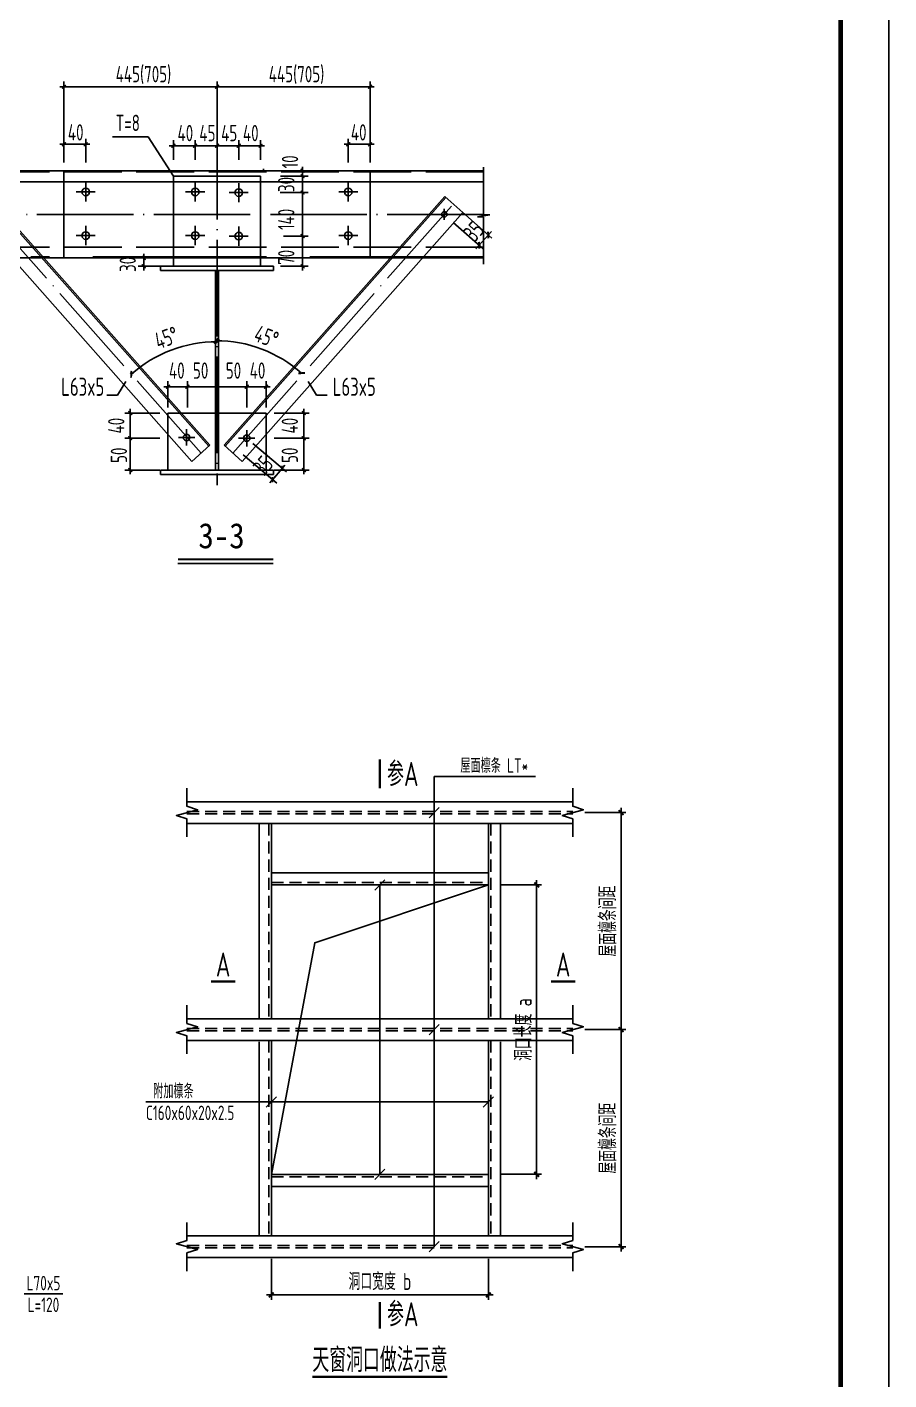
# Model space of a CAD drawing. Extents: x 899043 to 2598688, y -137197 to 211789.
# Drawn here: x 1598989 to 1625793, y 46088 to 88160 of the extents above; entities that cross this region are included whole.
import ezdxf
from ezdxf.enums import TextEntityAlignment as Align

# ---------------------------------------------------------------- set-up
doc = ezdxf.new("R2010")
doc.units = 0
doc.header["$LTSCALE"] = 1500
doc.header["$MEASUREMENT"] = 0
for name, pattern in [('2', [16, 12.5, -1.5, 0.5, -1.5]), ('ACAD_ISO02W100', [15, 12, -3]), ('CONTINOUS', [0]), ('DASHED2', [0.375, 0.25, -0.125]), ('DOTE', [2.42, 2, -0.2, 0.02, -0.2])]:
    doc.linetypes.add(name, pattern=pattern)
for name, color, linetype in [('00-tk', 151, 'Continuous'), ('AXIS', 3, 'Continuous'), ('DIM', 3, 'Continuous'), ('DOTE', 1, 'Continuous'), ('HOLE', 7, 'Continuous'), ('NUM', 7, 'Continuous'), ('TEXT', 7, 'Continuous'), ('THICK', 6, 'Continuous'), ('THIN', 7, 'Continuous'), ('图框外框__细线', 253, 'Continuous'), ('文字', 7, 'Continuous'), ('檩条', 6, 'Continuous')]:
    doc.layers.add(name, color=color, linetype=linetype)
doc.layers.add('钢板标注', color=9, linetype='Continuous', lineweight=18)
doc.styles.add('-黑体', font='simhei.ttf', dxfattribs={"width": 0.8})
doc.styles.add('TSSD_Dimension', font='Tssdeng.shx', dxfattribs={"width": 0.7, "bigfont": 'hztxt.shx'})
doc.styles.add('TSSD_Label', font='Tssdeng.shx', dxfattribs={"width": 0.7, "bigfont": 'hztxt.shx'})
doc.styles.add('TSSD_Norm', font='Tssdeng.shx', dxfattribs={"bigfont": 'hztxt.shx'})
doc.dimstyles.new('TSSD_150_150', dxfattribs={"dimtxt": 525, "dimasz": 150, "dimexe": 150, "dimexo": 375, "dimgap": 150, "dimtad": 1, "dimdec": 0, "dimzin": 0, "dimdsep": 46, "dimtxsty": 'TSSD_Dimension', "dimblk": 'ARCHTICK', "dimblk1": 'ARCHTICK', "dimblk2": 'ARCHTICK', "dimcen": 0, "dimdle": 150, "dimclrt": 7, "dimadec": 0, "dimazin": 0, "dimtfac": 1, "dimtdec": 0, "dimtix": 1, "dimtmove": 2, "dimatfit": 3, "dimfxl": 0, "dimtolj": 1, "dimtzin": 0, "dimarcsym": 0})
doc.dimstyles.new('TSSD_20_150', dxfattribs={"dimtxt": 525, "dimasz": 150, "dimexe": 150, "dimexo": 375, "dimgap": 150, "dimtad": 1, "dimdec": 0, "dimlfac": 0.133333, "dimzin": 0, "dimdsep": 46, "dimtxsty": 'TSSD_Dimension', "dimblk": 'ARCHTICK', "dimblk1": 'ARCHTICK', "dimblk2": 'ARCHTICK', "dimcen": 0, "dimdle": 150, "dimclrt": 7, "dimadec": 0, "dimazin": 0, "dimtfac": 1, "dimtdec": 0, "dimtix": 1, "dimtmove": 2, "dimatfit": 3, "dimfxl": 0, "dimtolj": 1, "dimtzin": 0, "dimarcsym": 0})

# ---------------------------------------------------------------- blocks, each defined once
blk = doc.blocks.new('A$C16496DF1')
at = {"layer": '00-tk', "linetype": 'Continuous'}
blk.add_line((178350, 126150), (0, 126150), dxfattribs=at)
at = {"layer": '00-tk', "const_width": 150}
blk.add_lwpolyline([(3750, 124650), (176850, 124650), (176850, 1500), (3750, 1500)], close=True, dxfattribs=at)
blk = doc.blocks.new('_ArchTick')
at = {"color": 0, "linetype": 'ByBlock', "const_width": 0.4}
blk.add_lwpolyline([(-0.5, -0.5), (0.5, 0.5)], dxfattribs=at)
blk = doc.blocks.new('*D990')
at = {"layer": 'AXIS', "color": 0, "linetype": 'ByBlock', "lineweight": -2}
for p, q in [((1612246, 82086), (1613162, 81274)), ((1612528, 82404), (1613444, 81592)), ((1613050, 81374), (1613332, 81692)), ((1613332, 81692), (1613431, 81804)), ((1613050, 81374), (1612950, 81262))]:
    blk.add_line(p, q, dxfattribs=at)
at = {"layer": 'Defpoints', "color": 0, "linetype": 'ByBlock'}
for p in [(1612247, 82653), (1611965, 82335), (1613332, 81692)]:
    blk.add_point(p, dxfattribs=at)
at = {"layer": 'AXIS', "color": 0, "linetype": 'ByBlock', "lineweight": -2, "xscale": 150, "yscale": 150, "zscale": 150}
for p, rotation in [((1613332, 81692), 228.4652894717299), ((1613050, 81374), 48.46528947172995)]:
    blk.add_blockref('_ArchTick', p, dxfattribs=dict(at, rotation=rotation))
at = {"layer": 'AXIS', "color": 7, "linetype": 'ByBlock', "insert": (1612882, 81806), "char_height": 525, "attachment_point": 5, "rotation": 48.4653, "style": 'TSSD_Dimension'}
blk.add_mtext('\\A1;35', dxfattribs=at)
blk = doc.blocks.new('*D991')
at = {"layer": 'Defpoints', "color": 0}
for p in [(1604897, 84558), (1597995, 82147), (1603935, 78257), (1604403, 74911), (1604897, 73828)]:
    blk.add_point(p, dxfattribs=at)
at = {"layer": 'DIM', "color": 0, "lineweight": -2}
blk.add_arc((1604897, 74355), 4019, 90, 131.533, dxfattribs=at)
at = {"layer": 'DIM', "color": 0, "lineweight": -2, "xscale": 150, "yscale": 150, "zscale": 150}
blk.add_blockref('_ArchTick', (1604897, 78374), dxfattribs=at)
at = {"layer": 'DIM', "color": 0, "lineweight": -2, "xscale": 150, "yscale": 150, "zscale": 150, "rotation": 221.5330089075125}
blk.add_blockref('_ArchTick', (1602231, 77363), dxfattribs=at)
at = {"layer": 'DIM', "color": 7, "insert": (1603325, 78498), "char_height": 525, "attachment_point": 5, "rotation": 20.7665, "style": 'TSSD_Dimension'}
blk.add_mtext('\\A1;45%%d', dxfattribs=at)
blk = doc.blocks.new('*D992')
at = {"layer": 'Defpoints', "color": 0}
for p in [(1604864, 84592), (1611766, 82180), (1606732, 77947), (1605358, 74945), (1604864, 73862)]:
    blk.add_point(p, dxfattribs=at)
at = {"layer": 'DIM', "color": 0, "lineweight": -2}
blk.add_arc((1604864, 74388), 4019, 48.467, 90, dxfattribs=at)
at = {"layer": 'DIM', "color": 0, "lineweight": -2, "xscale": 150, "yscale": 150, "zscale": 150}
for p, rotation in [((1604864, 78408), 179.999999999999), ((1607529, 77397), 318.466991092466)]:
    blk.add_blockref('_ArchTick', p, dxfattribs=dict(at, rotation=rotation))
at = {"layer": 'DIM', "color": 7, "insert": (1606436, 78532), "char_height": 525, "attachment_point": 5, "rotation": 339.2335, "style": 'TSSD_Dimension'}
blk.add_mtext('\\A1;45%%d', dxfattribs=at)
blk = doc.blocks.new('*D934')
at = {"layer": 'Defpoints', "color": 0}
for p in [(1615962, 56982), (1617462, 56982), (1615962, 50232)]:
    blk.add_point(p, dxfattribs=at)
at = {"layer": 'DIM', "color": 0, "lineweight": -2}
for p, q in [((1616337, 56982), (1617612, 56982)), ((1617462, 50082), (1617462, 57132)), ((1616337, 50232), (1617612, 50232))]:
    blk.add_line(p, q, dxfattribs=at)
at = {"layer": 'DIM', "color": 0, "lineweight": -2, "xscale": 150, "yscale": 150, "zscale": 150}
for p, rotation in [((1617462, 56982), 90), ((1617462, 50232), 270)]:
    blk.add_blockref('_ArchTick', p, dxfattribs=dict(at, rotation=rotation))
at = {"layer": 'DIM', "color": 7, "insert": (1617049, 53607), "char_height": 525, "attachment_point": 5, "rotation": 90, "style": 'TSSD_Dimension'}
blk.add_mtext('\\A1;屋面檩条间距', dxfattribs=at)
blk = doc.blocks.new('*D935')
at = {"layer": 'Defpoints', "color": 0}
for p in [(1615962, 63732), (1617462, 63732), (1615962, 56982)]:
    blk.add_point(p, dxfattribs=at)
at = {"layer": 'DIM', "color": 0, "lineweight": -2}
for p, q in [((1616337, 63732), (1617612, 63732)), ((1617462, 56832), (1617462, 63882)), ((1616337, 56982), (1617612, 56982))]:
    blk.add_line(p, q, dxfattribs=at)
at = {"layer": 'DIM', "color": 0, "lineweight": -2, "xscale": 150, "yscale": 150, "zscale": 150}
for p, rotation in [((1617462, 63732), 90), ((1617462, 56982), 270)]:
    blk.add_blockref('_ArchTick', p, dxfattribs=dict(at, rotation=rotation))
at = {"layer": 'DIM', "color": 7, "insert": (1617049, 60357), "char_height": 525, "attachment_point": 5, "rotation": 90, "style": 'TSSD_Dimension'}
blk.add_mtext('\\A1;屋面檩条间距', dxfattribs=at)
blk = doc.blocks.new('*D936')
at = {"layer": 'Defpoints', "color": 0}
for p in [(1613337, 61482), (1614837, 61482), (1613337, 52482)]:
    blk.add_point(p, dxfattribs=at)
at = {"layer": 'DIM', "color": 0, "lineweight": -2}
for p, q in [((1613712, 61482), (1614987, 61482)), ((1614837, 52332), (1614837, 61632)), ((1613712, 52482), (1614987, 52482))]:
    blk.add_line(p, q, dxfattribs=at)
at = {"layer": 'DIM', "color": 0, "lineweight": -2, "xscale": 150, "yscale": 150, "zscale": 150}
for p, rotation in [((1614837, 61482), 90), ((1614837, 52482), 270)]:
    blk.add_blockref('_ArchTick', p, dxfattribs=dict(at, rotation=rotation))
at = {"layer": 'DIM', "color": 7, "insert": (1614424, 56982), "char_height": 525, "attachment_point": 5, "rotation": 90, "style": 'TSSD_Dimension'}
blk.add_mtext('\\A1;洞口长度 a', dxfattribs=at)
blk = doc.blocks.new('*D937')
at = {"layer": 'Defpoints', "color": 0}
for p in [(1606587, 50232), (1613337, 50232), (1613337, 48732)]:
    blk.add_point(p, dxfattribs=at)
at = {"layer": 'DIM', "color": 0, "lineweight": -2}
for p, q in [((1606587, 49857), (1606587, 48582)), ((1613337, 49857), (1613337, 48582)), ((1606437, 48732), (1613487, 48732))]:
    blk.add_line(p, q, dxfattribs=at)
at = {"layer": 'DIM', "color": 0, "lineweight": -2, "xscale": 150, "yscale": 150, "zscale": 150, "rotation": 180}
blk.add_blockref('_ArchTick', (1606587, 48732), dxfattribs=at)
at = {"layer": 'DIM', "color": 0, "lineweight": -2, "xscale": 150, "yscale": 150, "zscale": 150}
blk.add_blockref('_ArchTick', (1613337, 48732), dxfattribs=at)
at = {"layer": 'DIM', "color": 7, "insert": (1609962, 49144), "char_height": 525, "attachment_point": 5, "style": 'TSSD_Dimension'}
blk.add_mtext('\\A1;洞口宽度 b', dxfattribs=at)

msp = doc.modelspace()

# ---------------------------------------------------------------- linework, layer by layer
for p, q in [((1600263.5, 86302), (1600009.4, 86302)), ((1604769.5, 86302), (1605023.6, 86302)), ((1605023.6, 86302), (1604769.5, 86302)), ((1609529.6, 86302), (1609783.7, 86302)), ((1602750.6, 84749.7), (1601643, 84749.7)), ((1603541.5, 83520.5), (1602750.6, 84749.7)), ((1600263.5, 84514.2), (1600009.4, 84514.2)), ((1600686.9, 84514.2), (1600941, 84514.2)), ((1603412.3, 84469.2), (1603666.3, 84469.2)), ((1604090.9, 84469.2), (1604344.9, 84469.2)), ((1604344.9, 84469.2), (1604090.9, 84469.2)), ((1604769.5, 84469.2), (1605023.6, 84469.2)), ((1605023.6, 84469.2), (1604769.5, 84469.2)), ((1605701.1, 84469.2), (1605447, 84469.2)), ((1605447, 84469.2), (1605701.1, 84469.2)), ((1606378.6, 84469.2), (1606124.5, 84469.2)), ((1609106.2, 84514.2), (1608852.1, 84514.2)), ((1609529.6, 84514.2), (1609783.7, 84514.2)), ((1606338.5, 83753.3), (1606338.5, 83719.4)), ((1607558.4, 83816.9), (1607558.4, 83562.8)), ((1613187.5, 83803.4), (1613187.5, 82319.6)), ((1613187.5, 83689.9), (1596238, 83689.9)), ((1613187.5, 83351.1), (1596238, 83351.1)), ((1603541.5, 83520.5), (1606251.5, 83520.5)), ((1603541.5, 80720.7), (1603541.5, 83520.5)), ((1606251.5, 83520.5), (1606251.5, 80720.7)), ((1607558.4, 83647.5), (1607558.4, 83393.5)), ((1607558.4, 83393.5), (1607558.4, 83647.5)), ((1604675.2, 75152.7), (1597812.9, 82889.2)), ((1605117.9, 75152.7), (1611980.2, 82889.2)), ((1607558.4, 83139.4), (1607558.4, 82885.4)), ((1607558.4, 82885.4), (1607558.4, 83139.4)), ((1604641.3, 75122.5), (1597778.6, 82858.9)), ((1605151.8, 75122.5), (1612014.4, 82858.8)), ((1604113.9, 74654.5), (1597256.7, 82396.2)), ((1605679.1, 74654.5), (1612536.4, 82396.2)), ((1613378.3, 82319.6), (1612996.8, 82260)), ((1612996.8, 82260), (1613187.5, 82260)), ((1613187.5, 82319.6), (1613378.3, 82319.6)), ((1613187.5, 82260), (1613187.5, 80787)), ((1607558.4, 81530.4), (1607558.4, 81784.4)), ((1607558.4, 81784.4), (1607558.4, 81530.4)), ((1613187.5, 80979.9), (1596238, 80979.9)), ((1602619.2, 80796.8), (1602619.2, 81106.9)), ((1602619.2, 81106.9), (1602619.2, 80796.8)), ((1602619.2, 80593.7), (1602619.2, 80778.1)), ((1607558.4, 80593.7), (1607558.4, 80778.1)), ((1606653, 80720.7), (1603140.1, 80720.7)), ((1603140.1, 80720.7), (1606653, 80720.7)), ((1603140.1, 80585.2), (1603140.1, 80720.7)), ((1603140.1, 80585.2), (1606653, 80585.2)), ((1604845.7, 80585.2), (1604845.7, 74382.4)), ((1604947.4, 80585.2), (1604947.4, 74382.4)), ((1606653, 80585.2), (1606653, 80720.7)), ((1602058.9, 77139.6), (1601803.7, 76713)), ((1607734.1, 77139.6), (1607989.4, 76713)), ((1601803.7, 76713), (1601472.1, 76713)), ((1603499.2, 76975.1), (1603245.1, 76975.1)), ((1604100.7, 76975.1), (1603846.7, 76975.1)), ((1603846.7, 76975.1), (1604100.7, 76975.1)), ((1605023.6, 76975.1), (1604769.5, 76975.1)), ((1604769.5, 76975.1), (1605023.6, 76975.1)), ((1605946.4, 76975.1), (1605692.4, 76975.1)), ((1605692.4, 76975.1), (1605946.4, 76975.1)), ((1606293.9, 76975.1), (1606547.9, 76975.1)), ((1607989.4, 76713), (1608320.9, 76713)), ((1602197, 76029.8), (1602197, 76283.9)), ((1603372.2, 74382.4), (1603372.2, 76156.8)), ((1604845.7, 76156.8), (1603372.2, 76156.8)), ((1603541.5, 76156.8), (1604845.7, 76156.8)), ((1606420.9, 76156.8), (1604947.4, 76156.8)), ((1606420.9, 74382.4), (1606420.9, 76156.8)), ((1607596.1, 76029.8), (1607596.1, 76283.9)), ((1602197, 75500.4), (1602197, 75246.4)), ((1602197, 75246.4), (1602197, 75500.4)), ((1607596.1, 75246.4), (1607596.1, 75500.4)), ((1607596.1, 75500.4), (1607596.1, 75246.4)), ((1604113.9, 74654.5), (1604675.2, 75152.7)), ((1605679.1, 74654.5), (1605117.9, 75152.7)), ((1602197, 74509.4), (1602197, 74255.4)), ((1607005.9, 74531.5), (1606841.3, 74337.9)), ((1607596.1, 74509.4), (1607596.1, 74255.4)), ((1603140.1, 74382.4), (1606653, 74382.4)), ((1603140.1, 74382.4), (1603140.1, 74246.9)), ((1603140.1, 74246.9), (1606653, 74246.9)), ((1606653, 74382.4), (1603372.2, 74382.4)), ((1606653, 74246.9), (1603372.2, 74246.9)), ((1606542.6, 73986.5), (1606707.2, 74180.1)), ((1606653, 74246.9), (1606653, 74382.4))]:
    msp.add_line(p, q)
at = {"linetype": 'ACAD_ISO02W100', "ltscale": 0.1}
for p, q in [((1613187.5, 83656), (1596238, 83656)), ((1613187.5, 81318.6), (1596238, 81318.6))]:
    msp.add_line(p, q, dxfattribs=at)
at = {"linetype": '2'}
for p, q in [((1600136.4, 80979.9), (1600136.4, 83689.9)), ((1609656.6, 80979.9), (1609656.6, 83689.9))]:
    msp.add_line(p, q, dxfattribs=at)
at = {"linetype": 'ACAD_ISO02W100', "ltscale": 0.3}
msp.add_line((1613187.5, 81013.8), (1599110.1, 81013.8), dxfattribs=at)
at = {"color": 1}
for p, q in [((1603698.3, 75398.7), (1604206.4, 75398.7)), ((1603952.3, 75144.6), (1603952.3, 75652.7)), ((1605565.3, 75373.4), (1606073.4, 75373.4)), ((1605819.4, 75119.3), (1605819.4, 75627.4))]:
    msp.add_line(p, q, dxfattribs=at)
at = {"const_width": 42.3}
for points in [[(1600195.7, 86361.3), (1600077.2, 86242.8)], [(1604837.3, 86242.8), (1604955.8, 86361.3)], [(1604955.8, 86361.3), (1604837.3, 86242.8)], [(1609597.4, 86242.8), (1609715.9, 86361.3)], [(1600195.7, 84573.5), (1600077.2, 84454.9)], [(1600754.7, 84454.9), (1600873.2, 84573.5)], [(1609038.4, 84573.5), (1608919.9, 84454.9)], [(1609597.4, 84454.9), (1609715.9, 84573.5)], [(1603480, 84410), (1603598.6, 84528.5)], [(1604158.6, 84410), (1604277.2, 84528.5)], [(1604277.2, 84528.5), (1604158.6, 84410)], [(1604837.3, 84410), (1604955.8, 84528.5)], [(1604955.8, 84528.5), (1604837.3, 84410)], [(1605633.3, 84528.5), (1605514.8, 84410)], [(1605514.8, 84410), (1605633.3, 84528.5)], [(1606310.8, 84528.5), (1606192.3, 84410)], [(1607499.1, 83749.2), (1607617.7, 83630.6)], [(1607499.1, 83579.8), (1607617.7, 83461.2)], [(1607617.7, 83461.2), (1607499.1, 83579.8)], [(1607499.1, 83071.7), (1607617.7, 82953.1)], [(1607617.7, 82953.1), (1607499.1, 83071.7)], [(1607617.7, 81598.1), (1607499.1, 81716.7)], [(1602678.5, 80920.6), (1602559.9, 81039.2)], [(1602678.5, 80661.4), (1602559.9, 80780)], [(1607617.7, 80661.4), (1607499.1, 80780)], [(1603431.4, 77034.4), (1603312.9, 76915.9)], [(1604033, 77034.4), (1603914.4, 76915.9)], [(1603914.4, 76915.9), (1604033, 77034.4)], [(1604955.8, 77034.4), (1604837.3, 76915.9)], [(1604837.3, 76915.9), (1604955.8, 77034.4)], [(1605878.7, 77034.4), (1605760.1, 76915.9)], [(1605760.1, 76915.9), (1605878.7, 77034.4)], [(1606361.6, 76915.9), (1606480.2, 77034.4)], [(1602256.3, 76097.6), (1602137.7, 76216.1)], [(1607655.4, 76097.6), (1607536.8, 76216.1)], [(1602137.7, 75432.7), (1602256.3, 75314.1)], [(1602256.3, 75314.1), (1602137.7, 75432.7)], [(1607655.4, 75314.1), (1607536.8, 75432.7)], [(1607536.8, 75432.7), (1607655.4, 75314.1)], [(1606916.8, 74518.3), (1606930.4, 74351.1)], [(1602137.7, 74441.7), (1602256.3, 74323.1)], [(1606631.7, 73999.7), (1606618.1, 74166.9)], [(1607536.8, 74441.7), (1607655.4, 74323.1)]]:
    msp.add_lwpolyline(points, dxfattribs=at)
at = {"color": 1}
for centre, radius in [((1600813.9, 83031.9), 118.6), ((1604217.9, 83031.9), 118.6), ((1605574, 83012.4), 118.6), ((1608979.1, 83031.9), 118.6), ((1611965.2, 82334.9), 84.7), ((1600813.9, 81676.9), 118.6), ((1604217.9, 81676.9), 118.6), ((1605574, 81657.4), 118.6), ((1608979.1, 81676.9), 118.6), ((1603952.3, 75398.7), 101.6), ((1605819.4, 75373.4), 101.6)]:
    msp.add_circle(centre, radius, dxfattribs=at)
at = {"layer": 'AXIS', "linetype": 'ByBlock'}
for p, q in [((1600136.4, 84058.6), (1600136.4, 86471.4)), ((1600137.3, 86302), (1604895.7, 86302)), ((1604896.5, 84058.6), (1604896.5, 86471.4)), ((1604896.5, 84058.6), (1604896.5, 86471.4)), ((1609655.8, 86302), (1604897.4, 86302)), ((1609656.6, 84058.6), (1609656.6, 86471.4)), ((1600136.4, 83943.9), (1600136.4, 84683.6)), ((1600813.9, 83943.9), (1600813.9, 84683.6)), ((1603539.3, 84035.2), (1603539.3, 84638.6)), ((1604217.9, 84035.2), (1604217.9, 84638.6)), ((1604217.9, 84035.2), (1604217.9, 84638.6)), ((1604896.5, 84035.2), (1604896.5, 84638.6)), ((1604896.5, 84035.2), (1604896.5, 84638.6)), ((1605574, 84035.2), (1605574, 84638.6)), ((1605574, 84035.2), (1605574, 84638.6)), ((1606251.5, 84035.2), (1606251.5, 84638.6)), ((1608979.1, 83943.9), (1608979.1, 84683.6)), ((1609656.6, 83943.9), (1609656.6, 84683.6)), ((1600137.3, 84514.2), (1600813.1, 84514.2)), ((1603538.4, 84469.2), (1603537.6, 84469.2)), ((1604217.9, 84469.2), (1603539.3, 84469.2)), ((1604217.1, 84469.2), (1604216.2, 84469.2)), ((1604217.9, 84469.2), (1604896.5, 84469.2)), ((1604218.8, 84469.2), (1604219.6, 84469.2)), ((1604895.7, 84469.2), (1604894.8, 84469.2)), ((1605574, 84469.2), (1604896.5, 84469.2)), ((1604897.4, 84469.2), (1604898.2, 84469.2)), ((1605573.2, 84469.2), (1605572.3, 84469.2)), ((1605574, 84469.2), (1606251.5, 84469.2)), ((1605574.9, 84469.2), (1605575.7, 84469.2)), ((1606252.4, 84469.2), (1606253.2, 84469.2)), ((1609655.8, 84514.2), (1608980, 84514.2)), ((1606869.1, 83689.9), (1607727.8, 83689.9)), ((1606872.5, 83520.5), (1607727.8, 83520.5)), ((1607506.8, 83520.5), (1607727.8, 83520.5)), ((1607558.4, 83690.7), (1607558.4, 83691.6)), ((1607558.4, 83520.5), (1607558.4, 83689.9)), ((1607558.4, 83521.4), (1607558.4, 83522.2)), ((1607558.4, 83012.4), (1607558.4, 83520.5)), ((1607558.4, 83519.7), (1607558.4, 83518.8)), ((1606864, 83012.4), (1607719.3, 83012.4)), ((1606872.5, 83012.4), (1607727.8, 83012.4)), ((1607550, 83011.5), (1607550, 83010.7)), ((1607558.4, 83013.2), (1607558.4, 83014.1)), ((1607558.4, 81657.4), (1607558.4, 83012.4)), ((1606963.6, 81657.4), (1607719.3, 81657.4)), ((1606972.1, 81657.4), (1607727.8, 81657.4)), ((1607550, 81658.2), (1607550, 81659.1)), ((1607558.4, 80720.7), (1607558.4, 81657.4)), ((1607558.4, 81656.5), (1607558.4, 81655.7)), ((1602448.8, 80979.9), (1603304.1, 80979.9)), ((1602610.7, 80980.7), (1602610.7, 80981.6)), ((1602619.2, 80720.7), (1602619.2, 80979.9)), ((1602619.2, 80979), (1602619.2, 80978.2)), ((1602448.8, 80720.7), (1603304.1, 80720.7)), ((1602619.2, 80719.8), (1602619.2, 80719)), ((1606872.5, 80720.7), (1607727.8, 80720.7)), ((1607558.4, 80719.8), (1607558.4, 80719)), ((1603372.2, 76332.2), (1603372.2, 77144.5)), ((1603973.7, 76332.2), (1603973.7, 77144.5)), ((1603973.7, 76332.2), (1603973.7, 77144.5)), ((1604896.5, 76332.2), (1604896.5, 77144.5)), ((1604896.5, 76332.2), (1604896.5, 77144.5)), ((1605819.4, 76332.2), (1605819.4, 77144.5)), ((1605819.4, 76332.2), (1605819.4, 77144.5)), ((1606420.9, 76332.2), (1606420.9, 77144.5)), ((1603972.8, 76975.1), (1603373, 76975.1)), ((1604895.7, 76975.1), (1603974.5, 76975.1)), ((1604897.4, 76975.1), (1605818.5, 76975.1)), ((1605820.2, 76975.1), (1606420.1, 76975.1)), ((1603118.1, 76156.8), (1602027.6, 76156.8)), ((1602197, 75374.2), (1602197, 76156)), ((1606675, 76156.8), (1607765.5, 76156.8)), ((1607596.1, 75374.2), (1607596.1, 76156)), ((1603118.1, 75373.4), (1602027.6, 75373.4)), ((1603118.1, 75373.4), (1602027.6, 75373.4)), ((1602197, 74383.3), (1602197, 75372.5)), ((1606675, 75373.4), (1607765.5, 75373.4)), ((1606675, 75373.4), (1607765.5, 75373.4)), ((1607596.1, 74383.3), (1607596.1, 75372.5)), ((1606013, 75208.8), (1607052.7, 74325)), ((1605714.3, 74857.4), (1606754, 73973.6)), ((1603118.1, 74382.4), (1602027.6, 74382.4)), ((1606624.4, 74082.7), (1606623.8, 74082)), ((1606624.9, 74083.3), (1606923.6, 74434.7)), ((1606675, 74382.4), (1607765.5, 74382.4)), ((1606924.2, 74435.3), (1606924.7, 74436))]:
    msp.add_line(p, q, dxfattribs=at)
at = {"layer": 'DIM'}
msp.add_line((1603679.9, 71476.9), (1606645.9, 71476.9), dxfattribs=at)
at = {"layer": 'DIM', "const_width": 62.2}
msp.add_lwpolyline([(1603679.9, 71607.6), (1606645.9, 71607.6)], dxfattribs=at)
at = {"layer": 'DOTE', "color": 251, "linetype": 'DOTE'}
for p, q in [((1604896.5, 85170.2), (1604896.5, 73916.6)), ((1600813.9, 82735.5), (1600813.9, 83328.3)), ((1604217.9, 82735.5), (1604217.9, 83328.3)), ((1605574, 82716), (1605574, 83308.8)), ((1608979.1, 82735.5), (1608979.1, 83328.3)), ((1600517.5, 83031.9), (1601110.3, 83031.9)), ((1603921.5, 83031.9), (1604514.3, 83031.9)), ((1605277.6, 83012.4), (1605870.4, 83012.4)), ((1609275.5, 83031.9), (1608682.7, 83031.9)), ((1604403.3, 74911.3), (1597546.2, 82652.9)), ((1605389.7, 74911.3), (1612246.8, 82652.8)), ((1611965.2, 82165.5), (1611965.2, 82504.3)), ((1613187.5, 82334.9), (1596238, 82334.9)), ((1612134.6, 82334.9), (1611795.8, 82334.9)), ((1600517.5, 81676.9), (1601110.3, 81676.9)), ((1600813.9, 81380.5), (1600813.9, 81973.3)), ((1603921.5, 81676.9), (1604514.3, 81676.9)), ((1604217.9, 81380.5), (1604217.9, 81973.3)), ((1605277.6, 81657.4), (1605870.4, 81657.4)), ((1605574, 81361), (1605574, 81953.8)), ((1609275.5, 81676.9), (1608682.7, 81676.9)), ((1608979.1, 81380.5), (1608979.1, 81973.3))]:
    msp.add_line(p, q, dxfattribs=at)
at = {"layer": 'HOLE'}
msp.add_lwpolyline([(1606586.6, 52481.6), (1607936.6, 59681.6), (1613336.6, 61481.6)], dxfattribs=at)
at = {"layer": 'NUM', "const_width": 75}
msp.add_lwpolyline([(1607861.6, 46181.6), (1612061.6, 46181.6)], dxfattribs=at)
at = {"layer": 'THICK', "const_width": 75}
for points in [[(1609961.6, 64481.6), (1609961.6, 65389.4)], [(1605461.6, 58481.6), (1604711.6, 58481.6)], [(1616036.6, 58481.6), (1615286.6, 58481.6)], [(1609961.6, 47681.6), (1609961.6, 48515.4)]]:
    msp.add_lwpolyline(points, dxfattribs=at)
at = {"layer": 'THIN'}
for p, q in [((1611649.1, 50231.6), (1611649.1, 64856.6)), ((1614799.1, 64856.6), (1611649.1, 64856.6)), ((1611490, 63572.5), (1611808.2, 63890.7)), ((1609802.5, 61322.5), (1610120.7, 61640.7)), ((1609961.6, 52481.6), (1609961.6, 61481.6)), ((1611490, 56822.5), (1611808.2, 57140.7)), ((1605836.6, 54731.6), (1602686.6, 54731.6)), ((1613336.6, 54731.6), (1605836.6, 54731.6)), ((1606427.5, 54572.5), (1606745.7, 54890.7)), ((1613177.5, 54572.5), (1613495.7, 54890.7)), ((1609802.5, 52322.5), (1610120.7, 52640.7)), ((1611490, 50072.5), (1611808.2, 50390.7)), ((1600099.5, 48761.7), (1598899.5, 48761.7))]:
    msp.add_line(p, q, dxfattribs=at)
for points in [[(1603961.6, 62974.1), (1603961.6, 63536.6), (1603631.6, 63641.6), (1604291.6, 63821.6), (1603961.6, 63926.6), (1603961.6, 64489.1)], [(1615961.6, 62974.1), (1615961.6, 63536.6), (1615631.6, 63641.6), (1616291.6, 63821.6), (1615961.6, 63926.6), (1615961.6, 64489.1)], [(1603961.6, 56224.1), (1603961.6, 56786.6), (1603631.6, 56891.6), (1604291.6, 57071.6), (1603961.6, 57176.6), (1603961.6, 57739.1)], [(1615961.6, 56224.1), (1615961.6, 56786.6), (1615631.6, 56891.6), (1616291.6, 57071.6), (1615961.6, 57176.6), (1615961.6, 57739.1)], [(1603961.6, 50989.1), (1603961.6, 50426.6), (1603631.6, 50321.6), (1604291.6, 50141.6), (1603961.6, 50036.6), (1603961.6, 49474.1)], [(1615961.6, 50989.1), (1615961.6, 50426.6), (1615631.6, 50321.6), (1616291.6, 50141.6), (1615961.6, 50036.6), (1615961.6, 49474.1)]]:
    msp.add_lwpolyline(points, dxfattribs=at)
at = {"layer": '图框外框__细线', "linetype": 'CONTINOUS'}
msp.add_line((1611979.8, 82889.6), (1612536.4, 82396.2), dxfattribs=at)
at = {"layer": '檩条', "color": 31}
for p, q in [((1603961.6, 64069.1), (1615961.6, 64069.1)), ((1603961.6, 63394.1), (1615961.6, 63394.1)), ((1606211.6, 63356.6), (1606211.6, 57319.1)), ((1606586.6, 63394.1), (1606586.6, 57319.1)), ((1613336.6, 63394.1), (1613336.6, 57319.1)), ((1613711.6, 63356.6), (1613711.6, 57319.1)), ((1606586.6, 61856.6), (1613336.6, 61856.6)), ((1606586.6, 61481.6), (1613336.6, 61481.6)), ((1603961.6, 57319.1), (1615961.6, 57319.1)), ((1603961.6, 56644.1), (1615961.6, 56644.1)), ((1606211.6, 56606.6), (1606211.6, 50569.1)), ((1606586.6, 56644.1), (1606586.6, 50569.1)), ((1613336.6, 56644.1), (1613336.6, 50569.1)), ((1613711.6, 56606.6), (1613711.6, 50569.1)), ((1606586.6, 52481.6), (1613336.6, 52481.6)), ((1606586.6, 52106.6), (1613336.6, 52106.6)), ((1603961.6, 50569.1), (1615961.6, 50569.1)), ((1603961.6, 49894.1), (1615961.6, 49894.1))]:
    msp.add_line(p, q, dxfattribs=at)
at = {"layer": '檩条', "color": 31, "linetype": 'DASHED2'}
for p, q in [((1603961.6, 63769.1), (1615961.6, 63769.1)), ((1603961.6, 63694.1), (1615961.6, 63694.1)), ((1606511.6, 63394.1), (1606511.6, 57319.1)), ((1613411.6, 63394.1), (1613411.6, 57319.1)), ((1606586.6, 61556.6), (1613336.6, 61556.6)), ((1603961.6, 57019.1), (1615961.6, 57019.1)), ((1603961.6, 56944.1), (1615961.6, 56944.1)), ((1606511.6, 56644.1), (1606511.6, 50569.1)), ((1613411.6, 56644.1), (1613411.6, 50569.1)), ((1606586.6, 52406.6), (1613336.6, 52406.6)), ((1603961.6, 50269.1), (1615961.6, 50269.1)), ((1603961.6, 50194.1), (1615961.6, 50194.1))]:
    msp.add_line(p, q, dxfattribs=at)

# ---------------------------------------------------------------- block references
at = {"layer": '钢板标注', "color": 2, "linetype": 'ByBlock', "rotation": 270}
msp.add_blockref('A$C16496DF1', (1499643.2, 182335.4), dxfattribs=at)

# ---------------------------------------------------------------- texts
at = {"color": 7, "style": 'TSSD_Norm', "width": 0.7}
for s, p in [('445(705)', (1601745.8, 86440.6)), ('445(705)', (1606505.9, 86440.6)), ('T=8', (1601745.8, 84924.5)), ('40', (1600258.3, 84631.2)), ('40', (1603668.5, 84607.9)), ('45', (1604347.1, 84607.9)), ('45', (1605025.2, 84607.9)), ('40', (1605702.7, 84607.9)), ('40', (1609059.6, 84631.2)), ('40', (1603403.6, 77222.9)), ('50', (1604147.7, 77222.9)), ('50', (1605168.8, 77222.9)), ('40', (1605912.9, 77222.9))]:
    msp.add_text(s, height=508.12, dxfattribs=at).set_placement(p)
for s, rotation, p in [('10', 90, (1607421.1, 83766.9)), ('30', 90, (1607304.3, 83028.6)), ('140', 90, (1607304.3, 81851)), ('70', 90, (1607304.3, 80762.3)), ('30', 90, (1602374.6, 80543)), ('40', 90, (1602017.1, 75520.7)), ('40', 90, (1607414.7, 75520.7)), ('50', 90, (1602099.2, 74603.4)), ('50', 90, (1607414.7, 74603.4)), ('35', 49.63259, (1606367.6, 74172.8))]:
    msp.add_text(s, height=508.12, rotation=rotation, dxfattribs=at).set_placement(p)
at = {"linetype": 'CONTINOUS', "style": 'TSSD_Norm', "width": 0.7}
for p in [(1600050.2, 76521.8), (1608494.1, 76521.8)]:
    msp.add_text('L63x5', height=564.58, dxfattribs=at).set_placement(p, align=Align.BOTTOM_LEFT)
at = {"layer": 'NUM', "color": 4, "style": 'TSSD_Norm', "width": 0.7}
msp.add_text('天窗洞口做法示意', height=750, dxfattribs=at).set_placement((1609961.6, 46331.6), align=Align.CENTER)
at = {"layer": 'TEXT', "style": 'TSSD_Norm', "width": 0.7}
msp.add_text('屋面檩条 LT*', height=450, dxfattribs=at).set_placement((1614574.1, 64969.1), align=Align.RIGHT)
for s, p in [('附加檩条', (1602911.6, 54844.1)), ('C160x60x20x2.5', (1602686.6, 54169.1))]:
    msp.add_text(s, height=450, dxfattribs=at).set_placement(p)
msp.add_text('L=120', height=450, dxfattribs=at).set_placement((1599499.5, 48199.2), align=Align.CENTER)
at = {"layer": 'THICK', "style": 'TSSD_Label', "width": 0.7}
for p in [(1610186.6, 64556.6), (1610186.6, 47756.6)]:
    msp.add_text('参A', height=750, dxfattribs=at).set_placement(p)
for p in [(1605086.6, 58631.6), (1615661.6, 58631.6)]:
    msp.add_text('A', height=750, dxfattribs=at).set_placement(p, align=Align.CENTER)
at = {"layer": 'THIN', "style": 'TSSD_Label', "width": 0.7}
msp.add_text('L70x5', height=450, dxfattribs=at).set_placement((1599499.5, 48874.2), align=Align.CENTER)
at = {"layer": '文字', "style": '-黑体', "width": 0.9}
msp.add_text('3-3', height=784.14, dxfattribs=at).set_placement((1604316.8, 71950.9))

# ---------------------------------------------------------------- dimensions: what is measured, and where the dimension line sits
at = {"layer": 'AXIS', "linetype": 'ByBlock'}
dim = msp.add_aligned_dim(p1=(1611965.3, 82334.6), p2=(1612246.9, 82652.5), distance=-1449, text='35', dimstyle='TSSD_150_150', dxfattribs=at)
dim.commit()
dim.dimension.update_dxf_attribs({"geometry": '*D990', "text_midpoint": (1612882, 81806.3)})
at = {"layer": 'DIM'}
for base, line1, line2, picture, middle in [((1606732, 77947.3), ((1604864.3, 73861.9), (1604864.3, 84592)), ((1605357.5, 74945), (1611766.3, 82180.3)), '*D992', (1606435.7, 78532.1)), ((1603934.8, 78257.2), ((1604896.5, 73828.3), (1604896.5, 84558.4)), ((1604403.3, 74911.3), (1597994.6, 82146.7)), '*D991', (1603325.2, 78498.5))]:
    dim = msp.add_angular_dim_2l(base=base, line1=line1, line2=line2, text='45%%d', dimstyle='TSSD_150_150', dxfattribs=at)
    dim.commit()
    dim.dimension.update_dxf_attribs({"geometry": picture, "text_midpoint": middle})
for base, p1, p2, text, picture, middle in [((1617461.6, 63731.6), (1615961.6, 56981.6), (1615961.6, 63731.6), '屋面檩条间距', '*D935', (1617049.1, 60356.6)), ((1614836.6, 61481.6), (1613336.6, 52481.6), (1613336.6, 61481.6), '洞口长度 a', '*D936', (1614424.1, 56981.6)), ((1617461.6, 56981.6), (1615961.6, 50231.6), (1615961.6, 56981.6), '屋面檩条间距', '*D934', (1617049.1, 53606.6))]:
    dim = msp.add_linear_dim(base=base, p1=p1, p2=p2, angle=90, text=text, dimstyle='TSSD_20_150', dxfattribs=at)
    dim.commit()
    dim.dimension.update_dxf_attribs({"geometry": picture, "text_midpoint": middle})
dim = msp.add_linear_dim(base=(1613336.6, 48731.6), p1=(1606586.6, 50231.6), p2=(1613336.6, 50231.6), text='洞口宽度 b', dimstyle='TSSD_20_150', dxfattribs=at)
dim.commit()
dim.dimension.update_dxf_attribs({"geometry": '*D937', "text_midpoint": (1609961.6, 49144.1)})

doc.saveas('drawing.dxf')
